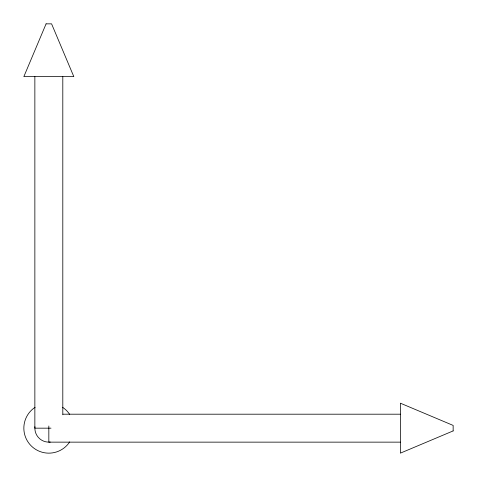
<?xml version="1.0" encoding="UTF-8"?>
<svg xmlns="http://www.w3.org/2000/svg" width="477" height="477" viewBox="0 0 477 477"><rect width="100%" height="100%" fill="white"/><g stroke="black" fill="none" stroke-linecap="round" stroke-linejoin="round"><path stroke-width="0.72" d="M62.982 414.197L400.376 414.197M51.003 428.167L34.857 428.167L34.857 76.624M400.376 442.143L48.833 442.143L48.833 425.997M62.803 76.624L62.803 414.763M50.288 442.066A13.97 13.97 0 0 1 34.934 426.712M69.708 441.893A24.983 24.983 0 0 1 31.166 445.834A24.983 24.983 0 0 1 35.107 407.292M62.553 407.292A24.983 24.983 0 0 1 69.708 414.447M46.084 23.85L23.85 76.624L73.816 76.624L51.582 23.85L46.084 23.85M453.15 430.916L400.376 453.15L400.376 403.184L453.15 425.418L453.15 430.916"/></g></svg>
